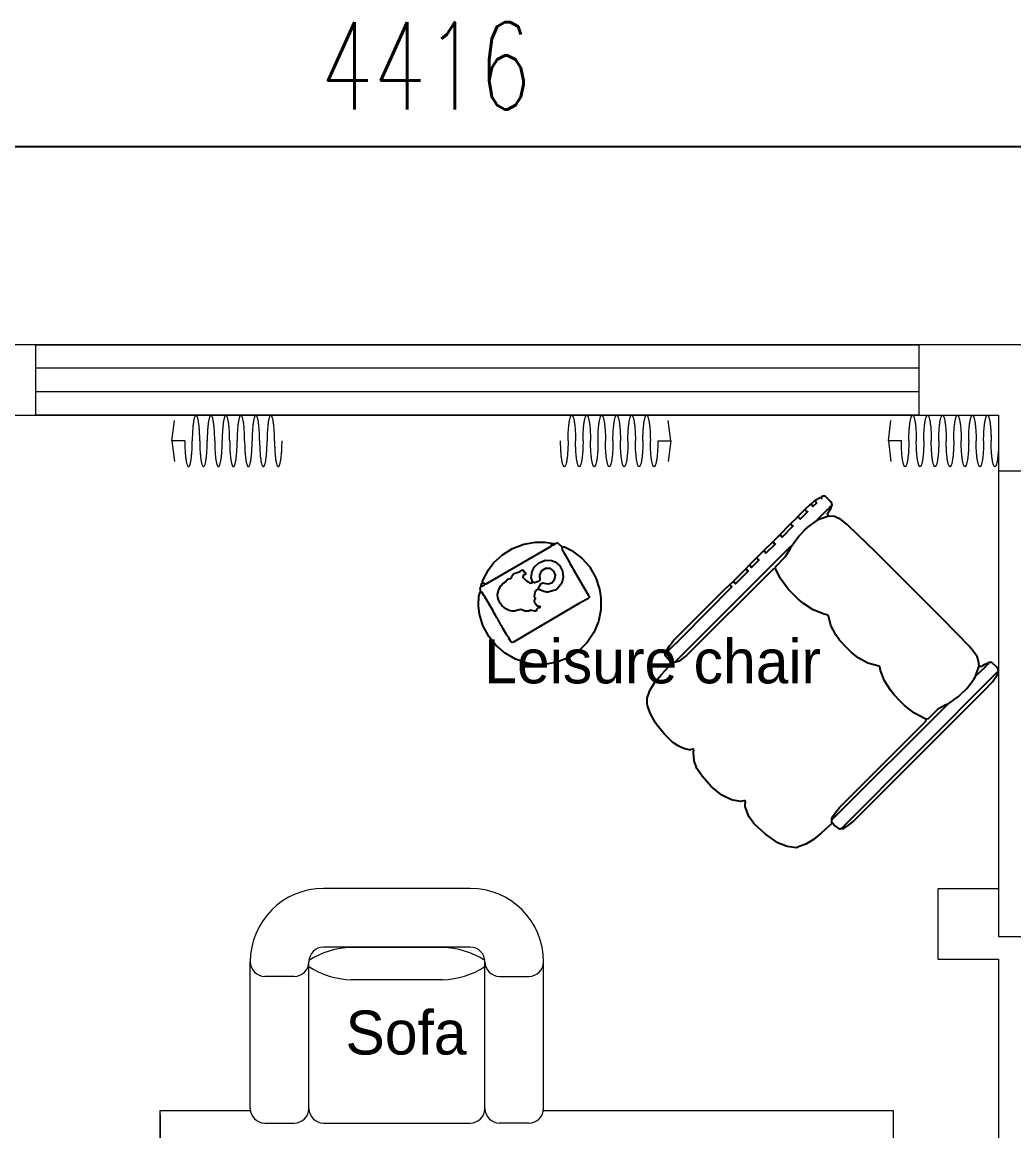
# Model space of a CAD drawing. Header units: millimetres. Extents: x 7725 to 15924, y -1264 to 13015.
# Drawn here: x 10505 to 13886, y 9235 to 13015 of the extents above; entities that cross this region are included whole.
import ezdxf

# ---------------------------------------------------------------- set-up
doc = ezdxf.new("R2010")
doc.units = ezdxf.units.MM
doc.set_wipeout_variables(frame=1)
doc.linetypes.add('ACAD_ISO07W100', pattern=[3, 0, -3])
for name, color, linetype, lineweight in [('BS-非承重墙', 255, 'Continuous', 13), ('DS-活动家具', 4, 'Continuous', 13), ('DS-绿化陈设', 4, 'Continuous', 13), ('DS-门窗', 255, 'Continuous', 13)]:
    doc.layers.add(name, color=color, linetype=linetype, lineweight=lineweight)
doc.layers.add('PUB_DIM', color=3, linetype='Continuous')
doc.styles.add('_TCH_DIM_T3', font='SIMPLEX', dxfattribs={"width": 0.705882, "bigfont": 'GBCBIG'})

# ---------------------------------------------------------------- blocks, each defined once
blk = doc.blocks.new('Symbol(window)bfbd4e38-6ab0-4bed-b86a-4bbffb43784f_cf64e1e735494fd9bf83f54ec2c0c496')
at = {"color": 7, "linetype": 'ACAD_ISO07W100', "ltscale": 10}
blk.add_wipeout([(313.5, 4926.6), (-2696.8, 4926.6), (-2696.8, 5166.6), (313.5, 5166.6), (313.5, 5166.6)], dxfattribs=at).dxf.layer = 'DS-门窗'
at = {"layer": 'DS-门窗', "color": 60, "linetype": 'Continuous'}
for p, q in [((-2696.8, 4926.6), (-2696.8, 5166.6)), ((-2696.8, 5166.6), (313.5, 5166.6)), ((313.5, 5166.6), (313.5, 4926.6)), ((313.5, 5086.6), (-2696.8, 5086.6)), ((313.5, 5006.6), (-2696.8, 5006.6)), ((313.5, 4926.6), (-2696.8, 4926.6))]:
    blk.add_line(p, q, dxfattribs=at)
blk = doc.blocks.new('Symbol(window)9964_3e3d9b71f20b44dfa75c3bf9b7596f7f')
at = {"color": 7, "linetype": 'ACAD_ISO07W100', "ltscale": 10}
blk.add_wipeout([(585.4, 4735.7), (585.4, 3150), (825.3, 3150), (825.3, 4735.7), (825.3, 4735.7)], dxfattribs=at).dxf.layer = 'DS-门窗'
at = {"layer": 'DS-门窗', "color": 60, "linetype": 'Continuous'}
for p, q in [((585.3, 4735.7), (585.3, 3150)), ((825.3, 4735.7), (585.3, 4735.7)), ((665.3, 4735.7), (665.3, 3150)), ((745.3, 4735.7), (745.3, 3150)), ((825.3, 3150), (825.3, 4735.7)), ((585.3, 3150), (825.3, 3150))]:
    blk.add_line(p, q, dxfattribs=at)
blk = doc.blocks.new('Symbol(furniture)972680_f_116_undefined__0_2_3529155b5ca4420893392873dd5757be')
at = {"color": 7, "linetype": 'ACAD_ISO07W100', "ltscale": 10}
blk.add_wipeout([(277.3, 2166.8), (296.5, 2176.4), (2667.7, 2176.4), (2677.3, 2157.2), (2677.3, 189.2), (2660.5, 177.2), (289.3, 177.2), (277.3, 194), (277.3, 194)], dxfattribs=at).dxf.layer = 'DS-绿化陈设'
at = {"layer": 'DS-绿化陈设', "color": 4, "linetype": 'Continuous', "flags": 128}
blk.add_lwpolyline([(277.3, 176.8), (2677.3, 176.8), (2677.3, 2176.8), (277.3, 2176.8), (277.3, 176.8)], dxfattribs=at)
blk = doc.blocks.new('Symbol(furniture)972678_f_203_undefined__0_1_e8132a4da91845aeae039988819f9c00')
at = {"color": 7, "linetype": 'ACAD_ISO07W100', "ltscale": 10}
blk.add_wipeout([(214.3, 584.9), (215.3, 592.9), (215.3, 600.9), (217.3, 608.9), (218.3, 616.9), (219.3, 624.9), (222.3, 632.8), (224.3, 640.9), (226.3, 648.8), (232.3, 662.8), (236.3, 672.8), (248.3, 698.8), (252.3, 704.8), (257.3, 710.8), (262.3, 718.8), (267.3, 724.8), (272.3, 730.8), (276.3, 736.8), (298.3, 758.8), (304.3, 763.8), (310.3, 767.8), (316.3, 772.8), (322.3, 776.8), (328.3, 780.8), (334.3, 785.8), (366.3, 801.8), (374.3, 804.8), (382.3, 807.8), (390.3, 810.8), (398.3, 812.8), (406.3, 814.8), (414.3, 816.8), (422.3, 818.8), (434.3, 819.8), (450.3, 820.8), (976.3, 821.8), (984.3, 820.8), (992.3, 820.8), (1000.3, 818.8), (1008.3, 817.8), (1016.3, 816.8), (1024.3, 814.8), (1032.3, 812.8), (1040.3, 809.8), (1050.3, 805.8), (1060.3, 801.8), (1094.3, 785.8), (1100.3, 781.8), (1106.3, 776.8), (1114.3, 771.8), (1122.3, 764.8), (1128.3, 759.8), (1152.3, 736.8), (1156.3, 730.8), (1161.3, 724.8), (1166.3, 718.8), (1171.3, 710.8), (1176.3, 704.8), (1192.3, 674.8), (1195.3, 666.8), (1198.3, 658.8), (1201.3, 650.8), (1204.3, 642.8), (1206.3, 634.9), (1208.3, 626.9), (1210.3, 618.9), (1211.3, 608.9), (1213.3, 600.9), (1213.3, 584.9), (1214.3, 64.9), (1212.3, 56.9), (1206.3, 44.9), (1197.3, 34.9), (1191.3, 30.9), (1179.3, 23.9), (1171.3, 21.9), (1057.3, 21.9), (1049.3, 23.9), (1037.3, 29.9), (1027.3, 38.9), (1023.3, 44.9), (1019.3, 50.9), (1013.3, 54.9), (1008.3, 48.9), (1003.3, 40.9), (997.3, 34.9), (991.3, 30.9), (979.3, 23.9), (971.3, 21.9), (457.3, 21.9), (449.3, 23.9), (437.3, 29.9), (427.3, 38.9), (423.3, 44.9), (419.3, 50.9), (413.3, 54.9), (408.3, 48.9), (403.3, 40.9), (397.3, 34.9), (391.3, 30.9), (379.3, 23.9), (371.3, 21.9), (257.3, 21.9), (249.3, 23.9), (237.3, 29.9), (227.3, 38.9), (223.3, 44.9), (216.3, 56.9), (214.3, 64.9), (214.3, 64.9)], dxfattribs=at).dxf.layer = 'DS-活动家具'
at = {"layer": 'DS-活动家具', "color": 4, "linetype": 'Continuous'}
for p, q in [((964.3, 821.9), (464.3, 821.9)), ((964.3, 621.9), (464.3, 621.9)), ((869.7, 620.7), (558.6, 620.7)), ((214.3, 71.9), (214.3, 571.9)), ((414.3, 71.9), (414.3, 571.9)), ((1014.3, 71.9), (1014.3, 571.9)), ((1214.3, 71.9), (1214.3, 571.9)), ((364.3, 521.9), (264.3, 521.9)), ((869.7, 510.9), (558.6, 510.9)), ((1064.3, 521.9), (1164.3, 521.9)), ((264.3, 21.9), (364.3, 21.9)), ((464.3, 21.9), (964.3, 21.9)), ((1164.3, 21.9), (1064.3, 21.9))]:
    blk.add_line(p, q, dxfattribs=at)
for centre, radius, start, end in [((464.3, 571.9), 250, 90, 180), ((964.3, 571.9), 250, 360, 90), ((564.8, 344.6), 276.2, 91.2834, 123.0535), ((464.3, 571.9), 50, 90, 180), ((863.5, 344.6), 276.2, 56.9465, 88.7166), ((964.3, 571.9), 50, 360, 90), ((264.3, 571.9), 50, 180, 270), ((364.3, 571.9), 50, 270, 360), ((1064.3, 571.9), 50, 180, 270), ((1164.3, 571.9), 50, 270, 360), ((564.8, 787), 276.2, 236.9465, 268.7166), ((863.5, 787), 276.2, 271.2834, 303.0535), ((264.3, 71.9), 50, 180, 270), ((364.3, 71.9), 50, 270, 360), ((464.3, 71.9), 50, 180, 270), ((964.3, 71.9), 50, 270, 360), ((1064.3, 71.9), 50, 180, 270), ((1164.3, 71.9), 50, 270, 360)]:
    blk.add_arc(centre, radius, start, end, dxfattribs=at)
blk = doc.blocks.new('Symbol(furniture)973227_f_3812_undefined__0_SmartLegend_471f173605e7450b9a710e1473698837')
at = {"color": 7, "linetype": 'ACAD_ISO07W100', "ltscale": 10}
for points in [[(21.2, 626.8), (46.1, 651.6), (60.2, 648.1), (74.4, 641), (88.6, 646.3), (90.4, 660.5), (95.7, 674.7), (102.8, 685.3), (164.8, 749.1), (485.7, 1071.8), (496.3, 1080.6), (546, 1130.3), (556.6, 1139.1), (570.8, 1144.4), (585, 1148), (599.2, 1155.1), (595.6, 1169.3), (590.3, 1183.5), (592.1, 1197.6), (613.3, 1218.9), (627.5, 1213.6), (641.7, 1208.3), (663, 1188.8), (691.3, 1162.2), (700.2, 1151.5), (717.9, 1135.6), (726.8, 1124.9), (765.8, 1087.7), (774.7, 1077.1), (788.8, 1064.7), (797.7, 1054), (822.5, 1031), (831.4, 1020.4), (845.6, 1007.9), (854.4, 997.3), (868.6, 983.1), (904.1, 949.4), (912.9, 938.8), (923.6, 928.2), (1129.2, 724.3), (1138.1, 713.7), (1146.9, 703), (1154, 688.9), (1157.6, 674.7), (1138.1, 653.4), (1143.4, 639.2), (1154, 628.6), (1162.9, 617.9), (1173.5, 607.3), (1180.6, 596.7), (1189.5, 586), (1198.3, 575.4), (1216.1, 539.9), (1219.6, 525.8), (1219.6, 511.6), (1216.1, 497.4), (1205.4, 472.6), (1200.1, 458.4), (1193, 447.8), (1184.2, 437.1), (1175.3, 426.5), (1168.2, 415.9), (1141.6, 387.5), (1131, 378.6), (1120.3, 371.5), (1092, 355.6), (1070.7, 353.8), (1061.8, 339.6), (1061.8, 325.4), (1058.3, 311.3), (1042.3, 275.8), (1029.9, 261.6), (1022.8, 251), (1012.2, 240.4), (1003.3, 229.7), (992.7, 220.9), (982.1, 210.2), (967.9, 201.4), (957.3, 192.5), (943.1, 187.2), (928.9, 180.1), (914.7, 178.3), (897, 176.5), (884.6, 167.7), (882.8, 153.5), (879.2, 139.3), (866.8, 114.5), (833.2, 79), (822.5, 70.2), (811.9, 61.3), (801.2, 52.4), (787.1, 45.3), (772.9, 36.5), (751.6, 25.9), (737.4, 22.3), (723.2, 20.5), (709.1, 18.8), (687.8, 27.6), (663, 40), (652.3, 47.1), (641.7, 56), (631.1, 64.8), (616.9, 77.3), (599.2, 93.2), (588.5, 102.1), (577.9, 93.2), (567.2, 84.4), (553.1, 82.6), (538.9, 91.4), (524.7, 100.3), (56.7, 568.3), (47.8, 578.9), (37.2, 589.6), (21.2, 617.9), (21.2, 617.9)], [(1375.6, 860.8), (1377.4, 875), (1377.4, 889.2), (1381, 903.4), (1384.5, 917.5), (1407.5, 967.2), (1416.4, 977.8), (1423.5, 988.4), (1451.9, 1016.8), (1469.6, 1027.4), (1501.5, 1045.2), (1515.7, 1050.5), (1526.3, 1059.4), (1540.5, 1055.8), (1554.7, 1059.4), (1604.3, 1061.1), (1618.5, 1057.6), (1632.7, 1055.8), (1646.9, 1052.3), (1700, 1027.4), (1710.7, 1018.6), (1721.3, 1009.7), (1747.9, 983.1), (1755, 972.5), (1765.6, 954.8), (1776.3, 937), (1779.8, 922.9), (1788.7, 905.1), (1786.9, 890.9), (1792.2, 876.8), (1792.2, 862.6), (1794, 841.3), (1792.2, 827.1), (1790.4, 812.9), (1786.9, 798.8), (1783.4, 784.6), (1762.1, 742), (1755, 731.4), (1735.5, 710.1), (1719.5, 694.2), (1708.9, 685.3), (1680.5, 669.4), (1666.4, 660.5), (1652.2, 657), (1638, 651.6), (1623.8, 646.3), (1591.9, 644.5), (1577.7, 642.8), (1563.5, 644.5), (1549.4, 646.3), (1535.2, 649.9), (1521, 653.4), (1471.4, 676.5), (1460.7, 683.5), (1439.5, 703), (1428.8, 711.9), (1421.7, 722.5), (1412.9, 733.2), (1402.2, 750.9), (1393.4, 765.1), (1388, 779.3), (1382.7, 793.4), (1381, 807.6), (1377.4, 821.8), (1377.4, 821.8)]]:
    blk.add_wipeout(points, dxfattribs=at)
at = {"color": 4, "linetype": 'Continuous', "flags": 128}
for points in [[(600, 1149), (601, 1151), (604.1, 1157.4), (604, 1158), (593.2, 1175.7), (591, 1183), (588, 1186), (591, 1197), (595, 1201), (611.9, 1217.2), (613, 1218), (621.4, 1217.3), (625, 1213), (625, 1210), (624, 1209)], [(641, 1195), (654, 1182), (658, 1186.6), (658, 1187), (662, 1189), (648.8, 1202.3), (646, 1204), (629.8, 1213.1), (629.1, 1213.4), (625, 1213)], [(1124, 650), (1124, 652), (730, 1046), (728, 1046), (727.2, 1047.1), (701.8, 1080.8), (695.2, 1088.2), (680, 1104), (670.8, 1111.8), (638.8, 1135.8), (638, 1136), (638, 1138), (604, 1172), (603, 1172), (596, 1179), (596, 1180), (592, 1184), (591, 1183)], [(680, 1172), (680, 1173), (665, 1188), (662.9, 1188.8), (662, 1189)], [(729, 1123), (729, 1124), (707, 1146), (706, 1146), (706, 1147), (681, 1172), (680, 1172), (675.9, 1166.4), (674, 1166)], [(22, 617), (27.1, 616.2), (556.8, 84.8), (557, 84), (562, 82), (581.1, 95.5), (586, 101), (589, 102), (589.1, 114.8), (589, 115), (588, 115), (197, 506), (197, 507), (194.8, 508.8), (158.2, 534.2), (151.8, 539.8), (129, 562), (117.2, 577.2), (106.2, 594.1), (100.2, 603.2), (99, 606), (88, 639), (89.5, 656), (93.3, 667.9), (94.3, 670.9), (111, 694), (117, 701), (118.2, 702.9), (214, 801), (215.8, 803.1), (436, 1023), (439, 1026), (533.9, 1118.2), (537, 1121), (558.4, 1138.6), (581, 1148.5), (599.1, 1149.2), (600, 1149), (610.1, 1146.4), (622.9, 1141.8), (629.9, 1138.8), (638, 1136)], [(674, 1166), (673, 1165), (673, 1164), (698, 1139), (700, 1141), (701, 1144), (706, 1146)], [(723, 1117), (722, 1116), (722, 1115), (759, 1078), (760.7, 1080.1), (762, 1083), (767, 1085)], [(790, 1062), (790, 1063), (768, 1085), (767, 1085), (767, 1086), (730, 1123), (729, 1123), (724.9, 1117.4), (723, 1117)], [(845, 1007), (845, 1008), (823, 1030), (822, 1030), (822, 1031), (791, 1062), (790, 1062), (785.9, 1056.4), (784, 1056)], [(1780, 923), (1779.6, 926.9), (1773.7, 940.9), (1759.8, 965.9), (1742, 990), (1712.1, 1017.9), (1677.3, 1039.4), (1639, 1053.8), (1599, 1060.5), (1568, 1061), (1537.1, 1056.6), (1536, 1056), (1531, 1056), (1526, 1059), (1524, 1059), (1518.2, 1052.9), (1511, 1046), (1510, 1045), (1509, 1034.8), (1506, 1031)], [(1545, 1048), (1545, 1058)], [(197, 507), (197.9, 507.2), (203.1, 505.2), (224.2, 493.2), (227.8, 490.8), (261.5, 458.5), (268, 457), (271.1, 458.7), (307.5, 477.4), (332.1, 495.8), (337, 500), (342, 504), (356, 518), (377.8, 541.1), (390, 556), (410.2, 588), (423.3, 623.5), (426, 636), (427, 637), (429.9, 637.4), (466.3, 648.2), (499.6, 666.4), (523.1, 685.8), (540, 702), (563, 727), (576, 745), (592.6, 777), (601.4, 809.9), (603, 812), (610.9, 814.4), (615.9, 815.4), (653, 829.8), (686.5, 851.3), (705, 868), (738.1, 900.2), (765.1, 937.7), (782, 971), (782, 977), (747.2, 1012.2), (731.2, 1038.2), (730.8, 1038.9), (728, 1046)], [(784, 1056), (783, 1055), (783, 1054), (814, 1023), (815.7, 1025.1), (817, 1028), (822, 1030)], [(1494.1, 1041.8), (1491.1, 1040.7), (1479, 1034), (1477.9, 1033.2), (1473, 1030), (1441.8, 1006.8), (1415.9, 977.7), (1414, 975), (1393.9, 939.3), (1381, 900.4), (1376.5, 871), (1376.7, 830.3), (1384.7, 790.5), (1400.4, 752.9), (1423.2, 719.2), (1452, 690.5), (1486, 668), (1523.6, 652.6), (1528.1, 651.3), (1567.5, 644.1), (1607.5, 644.9), (1627.9, 648.4), (1667.2, 661.6), (1703.3, 682.1), (1734.7, 709.1), (1758.8, 739.1), (1760, 741), (1778.7, 776.4), (1790.1, 814.9), (1793.5, 844), (1794, 845), (1792.4, 876.1), (1787.9, 890.3), (1786, 893)], [(1506, 1031), (1485, 994), (1482, 988), (1474, 975), (1471, 969), (1419.8, 881.1), (1417, 877), (1417, 872), (1421, 868), (1447.1, 854.2), (1449.1, 853.2), (1638.2, 741.2), (1674.2, 719.4), (1680.5, 718.8), (1683, 722), (1690.2, 732.9), (1690.8, 734.1), (1694, 739), (1696.8, 744.1), (1709, 765), (1711.8, 770.1), (1712.8, 772.1), (1716, 777), (1723, 790), (1724, 791), (1726.8, 796.1), (1730.8, 803.1), (1735, 810), (1737.8, 815.1), (1741, 821), (1744, 827), (1768.8, 869.1), (1772, 874), (1773.8, 878.1), (1782.1, 890.8), (1786, 893), (1786.4, 895.9), (1788.4, 905.6), (1785, 910), (1773.6, 915.1), (1771, 918)], [(1545, 1048), (1547.2, 1046.2), (1769, 918), (1778.1, 920.8), (1780, 923)], [(839, 1001), (838, 1000), (838, 999), (863, 974), (864.7, 976.1), (866, 979), (871, 981)], [(882, 970), (882, 971), (872, 981), (871, 981), (871, 982), (846, 1007), (845, 1007), (840.9, 1001.4), (839, 1001)], [(1729, 882), (1724.7, 898.9), (1718.8, 909.8), (1717.2, 912.2), (1709, 921), (1704.8, 923.8), (1701, 927), (1695.3, 934.9), (1686, 936.4), (1684.9, 936.7), (1683, 937), (1681, 939), (1679.9, 944.5), (1673.8, 952.8), (1668.9, 954.7), (1651.3, 960.5), (1646, 965), (1641, 965), (1639, 960), (1635.9, 957.3), (1634, 957), (1633, 956), (1633, 951), (1640.2, 949.4), (1642.4, 942.3), (1640.8, 939.1), (1630.6, 928.7), (1624, 926), (1619, 921), (1612.3, 921.8), (1610, 926), (1614, 940), (1611.3, 960.7), (1603.2, 976.2), (1588.3, 990.6), (1569, 998.5), (1566, 999), (1544.9, 998.3), (1532.9, 994.2), (1516.8, 980.6), (1506.9, 962), (1504.6, 941.1), (1510.2, 920.8), (1522.9, 904), (1532.9, 896.8), (1557.3, 890.3), (1562, 890), (1570.9, 892.3), (1584.9, 898.2), (1588, 900), (1590.1, 899.4), (1595, 898), (1602, 890), (1604, 875), (1600, 871), (1600, 867), (1604, 863), (1604, 859), (1602.7, 856.1), (1594.7, 845.3), (1584, 841), (1585.3, 836.9), (1590.9, 835.6), (1596.1, 831.1), (1596, 827), (1600, 825.1), (1601.1, 825.8), (1612, 827.4), (1613, 828), (1619, 828), (1620.8, 826.8), (1623, 825), (1636, 826), (1637, 827), (1650.3, 831), (1651, 831), (1670.5, 825.1), (1679, 825)], [(782, 971), (783.1, 970.4), (789.8, 968.8), (1085.2, 674.2), (1103.2, 660.2), (1110.2, 655.2), (1124, 650), (1136, 650), (1136.2, 650.9), (1140, 655), (1154.2, 669.9), (1155, 671), (1157, 674), (1157, 680), (1153, 690), (1143.2, 707.2), (1141.8, 708.8), (1135.2, 717.2), (1129, 725), (956, 898), (937.8, 914.8), (937, 915), (937, 916), (927, 926), (926, 926), (926, 927), (883, 970), (882, 970), (877.9, 964.4), (876, 964)], [(876, 964), (875, 963), (875, 962), (918, 919), (919.7, 921.1), (921, 924), (926, 926)], [(1588, 900), (1589, 906), (1582.8, 916.9), (1582, 919), (1574.3, 922.5), (1569.9, 921.2), (1555.7, 918.3), (1544, 922), (1534.3, 933.3), (1531.7, 948), (1537, 961.9), (1548, 971), (1567, 971), (1568.1, 970.3), (1580.1, 961.5), (1585.8, 947.8), (1586, 942), (1585, 941), (1585, 930), (1587, 928), (1590.1, 927.2), (1603, 922), (1610, 926)], [(1153, 690), (1149.9, 690.8), (1145, 692), (1100, 737), (930, 908), (932.9, 909.3), (937, 915)], [(557, 84), (555, 83), (549.9, 84.8), (547.9, 85.8), (532.2, 96.2), (523.8, 102.8), (517, 108), (70, 555), (42.2, 584.2), (25.2, 610), (22, 617), (22.5, 628), (26, 633), (44, 650), (55, 650.1), (57.9, 648.6), (75.5, 640), (79, 637), (85, 637), (88, 639)], [(99, 606), (97.4, 606.5), (80.8, 621.8), (67, 635), (67, 636), (60, 643), (55.7, 646.3), (56, 649)], [(1060, 354), (1063, 355), (1071, 353), (1076, 353), (1090.9, 356.4), (1099.9, 359.3), (1111.1, 364.8), (1113.1, 365.8), (1128.9, 376.2), (1130, 377), (1152, 398), (1160, 406), (1185.8, 438.1), (1190.8, 445.1), (1208.8, 477.5), (1217.6, 504.1), (1218.4, 510.9), (1219, 512), (1219, 529), (1210.8, 551.9), (1209.2, 555.1), (1199.8, 571.8), (1192.2, 583.2), (1169.2, 611.2), (1138.2, 645.2), (1136, 650)], [(589, 115), (590, 117), (588.3, 121.1), (587.2, 124.1), (572.8, 144.8), (563.2, 156.2), (269, 450), (268, 457)], [(589, 102), (625.2, 69.2), (652.2, 47.2), (661.2, 41.2), (678.1, 31.2), (681.2, 29.4), (706.1, 20.4), (710, 19), (741.7, 23.1), (771.4, 34.8), (773.1, 35.8), (816.1, 64.9), (854.2, 100.2), (855, 101), (872.5, 124.8), (883, 152.4), (884.4, 159.9), (885, 161), (884.4, 167.1), (883.6, 173.9), (884.4, 178.8), (889.1, 178.4), (900.9, 176.6), (931.9, 182.2), (960.4, 195.4), (964.1, 197.8), (1000.8, 227.3), (1031.9, 262.6), (1049.2, 288.9), (1059.1, 315.2), (1061.3, 343.2), (1060, 354), (1059, 355)]]:
    blk.add_lwpolyline(points, dxfattribs=at)
at = {"color": 4, "linetype": 'Continuous'}
for centre, radius, start, end in [((634.7, 1204.4), 11.3, 303.7673, 358.1235), ((1505.8, 1024.7), 20.7, 78.3659, 124.3925), ((1548.9, 1069), 21.3, 217.4134, 259.3716), ((1754.2, 905.6), 31.1, 8.0927, 33.9823), ((1668, 885.1), 61.1, 280.3839, 357.1021)]:
    blk.add_arc(centre, radius, start, end, dxfattribs=at)
blk = doc.blocks.new('Symbol(furniture)982229_f_115_undefined__0_2_90081937cdbc4f45824be4480fe17fab')
at = {"layer": 'DS-绿化陈设', "color": 4, "linetype": 'Continuous'}
for p, q in [((897.6, 201.3), (878.6, 224.8)), ((2620.3, 201.3), (2639.3, 224.8)), ((796, 201.3), (897.6, 201.3)), ((897.6, 201.3), (878.6, 177.8)), ((2721.8, 201.3), (2620.3, 201.3)), ((2620.3, 201.3), (2639.3, 177.8))]:
    blk.add_line(p, q, dxfattribs=at)
at = {"layer": 'DS-绿化陈设', "color": 4, "linetype": 'Continuous', "flags": 128}
for points in [[(145.4, 201.3), (145.3, 202.8), (145.2, 204.4), (145, 205.9), (144.7, 207.4), (144.4, 208.9), (143.9, 210.4), (143.4, 211.9), (142.8, 213.3), (142.1, 214.7), (141.4, 216.1), (140.6, 217.4), (139.7, 218.7), (138.8, 219.9), (137.8, 221.1), (136.7, 222.2), (135.6, 223.3), (134.4, 224.3), (133.2, 225.2), (131.9, 226.1), (130.6, 226.9), (129.2, 227.6), (127.8, 228.3), (126.4, 228.9), (124.9, 229.4), (123.4, 229.9), (121.9, 230.2), (120.4, 230.5), (118.9, 230.7), (117.3, 230.8), (115.8, 230.9), (114.2, 230.8), (112.7, 230.7), (111.2, 230.5), (109.6, 230.2), (108.1, 229.9), (106.7, 229.4), (105.2, 228.9), (103.8, 228.3), (102.4, 227.6), (101, 226.9), (99.7, 226.1), (98.4, 225.2), (97.2, 224.3), (96, 223.3), (94.9, 222.2), (93.8, 221.1), (92.8, 219.9), (91.9, 218.7), (91, 217.4), (90.2, 216.1), (89.4, 214.7), (88.8, 213.3), (88.2, 211.9), (87.7, 210.4), (87.2, 208.9), (86.9, 207.4), (86.6, 205.9), (86.4, 204.4), (86.3, 202.8), (86.2, 201.3), (86.2, 201.3)], [(263.7, 201.3), (263.6, 202.8), (263.5, 204.4), (263.3, 205.9), (263, 207.4), (262.7, 208.9), (262.2, 210.4), (261.7, 211.9), (261.1, 213.3), (260.4, 214.7), (259.7, 216.1), (258.9, 217.4), (258, 218.7), (257.1, 219.9), (256.1, 221.1), (255, 222.2), (253.9, 223.3), (252.7, 224.3), (251.5, 225.2), (250.2, 226.1), (248.9, 226.9), (247.5, 227.6), (246.1, 228.3), (244.7, 228.9), (243.2, 229.4), (241.8, 229.9), (240.2, 230.2), (238.7, 230.5), (237.2, 230.7), (235.6, 230.8), (234.1, 230.9), (232.5, 230.8), (231, 230.7), (229.5, 230.5), (227.9, 230.2), (226.4, 229.9), (225, 229.4), (223.5, 228.9), (222.1, 228.3), (220.7, 227.6), (219.3, 226.9), (218, 226.1), (216.7, 225.2), (215.5, 224.3), (214.3, 223.3), (213.2, 222.2), (212.1, 221.1), (211.1, 219.9), (210.2, 218.7), (209.3, 217.4), (208.5, 216.1), (207.7, 214.7), (207.1, 213.3), (206.5, 211.9), (206, 210.4), (205.5, 208.9), (205.2, 207.4), (204.9, 205.9), (204.7, 204.4), (204.6, 202.8), (204.5, 201.3), (204.5, 201.3)], [(382, 201.3), (381.9, 202.8), (381.8, 204.4), (381.6, 205.9), (381.3, 207.4), (381, 208.9), (380.5, 210.4), (380, 211.9), (379.4, 213.3), (378.8, 214.7), (378, 216.1), (377.2, 217.4), (376.3, 218.7), (375.4, 219.9), (374.4, 221.1), (373.3, 222.2), (372.2, 223.3), (371, 224.3), (369.8, 225.2), (368.5, 226.1), (367.2, 226.9), (365.8, 227.6), (364.4, 228.3), (363, 228.9), (361.5, 229.4), (360.1, 229.9), (358.5, 230.2), (357, 230.5), (355.5, 230.7), (353.9, 230.8), (352.4, 230.9), (350.9, 230.8), (349.3, 230.7), (347.8, 230.5), (346.3, 230.2), (344.7, 229.9), (343.3, 229.4), (341.8, 228.9), (340.4, 228.3), (339, 227.6), (337.6, 226.9), (336.3, 226.1), (335, 225.2), (333.8, 224.3), (332.6, 223.3), (331.5, 222.2), (330.4, 221.1), (329.4, 219.9), (328.5, 218.7), (327.6, 217.4), (326.8, 216.1), (326, 214.7), (325.4, 213.3), (324.8, 211.9), (324.3, 210.4), (323.8, 208.9), (323.5, 207.4), (323.2, 205.9), (323, 204.4), (322.9, 202.8), (322.8, 201.3), (322.8, 201.3)], [(500.3, 201.3), (500.2, 202.8), (500.1, 204.4), (499.9, 205.9), (499.6, 207.4), (499.3, 208.9), (498.8, 210.4), (498.3, 211.9), (497.7, 213.3), (497.1, 214.7), (496.3, 216.1), (495.5, 217.4), (494.6, 218.7), (493.7, 219.9), (492.7, 221.1), (491.6, 222.2), (490.5, 223.3), (489.3, 224.3), (488.1, 225.2), (486.8, 226.1), (485.5, 226.9), (484.1, 227.6), (482.7, 228.3), (481.3, 228.9), (479.8, 229.4), (478.4, 229.9), (476.9, 230.2), (475.3, 230.5), (473.8, 230.7), (472.2, 230.8), (470.7, 230.9), (469.2, 230.8), (467.6, 230.7), (466.1, 230.5), (464.6, 230.2), (463, 229.9), (461.6, 229.4), (460.1, 228.9), (458.7, 228.3), (457.3, 227.6), (455.9, 226.9), (454.6, 226.1), (453.3, 225.2), (452.1, 224.3), (450.9, 223.3), (449.8, 222.2), (448.7, 221.1), (447.7, 219.9), (446.8, 218.7), (445.9, 217.4), (445.1, 216.1), (444.3, 214.7), (443.7, 213.3), (443.1, 211.9), (442.6, 210.4), (442.1, 208.9), (441.8, 207.4), (441.5, 205.9), (441.3, 204.4), (441.2, 202.8), (441.1, 201.3), (441.1, 201.3)], [(618.6, 201.3), (618.5, 202.8), (618.4, 204.4), (618.2, 205.9), (617.9, 207.4), (617.6, 208.9), (617.1, 210.4), (616.6, 211.9), (616, 213.3), (615.4, 214.7), (614.6, 216.1), (613.8, 217.4), (612.9, 218.7), (612, 219.9), (611, 221.1), (609.9, 222.2), (608.8, 223.3), (607.6, 224.3), (606.4, 225.2), (605.1, 226.1), (603.8, 226.9), (602.4, 227.6), (601, 228.3), (599.6, 228.9), (598.1, 229.4), (596.7, 229.9), (595.2, 230.2), (593.6, 230.5), (592.1, 230.7), (590.6, 230.8), (589, 230.9), (587.5, 230.8), (585.9, 230.7), (584.4, 230.5), (582.9, 230.2), (581.3, 229.9), (579.9, 229.4), (578.4, 228.9), (577, 228.3), (575.6, 227.6), (574.2, 226.9), (572.9, 226.1), (571.6, 225.2), (570.4, 224.3), (569.2, 223.3), (568.1, 222.2), (567, 221.1), (566, 219.9), (565.1, 218.7), (564.2, 217.4), (563.4, 216.1), (562.7, 214.7), (562, 213.3), (561.4, 211.9), (560.9, 210.4), (560.4, 208.9), (560.1, 207.4), (559.8, 205.9), (559.6, 204.4), (559.5, 202.8), (559.4, 201.3), (559.4, 201.3)], [(736.9, 201.3), (736.8, 202.8), (736.7, 204.4), (736.5, 205.9), (736.2, 207.4), (735.9, 208.9), (735.4, 210.4), (734.9, 211.9), (734.3, 213.3), (733.7, 214.7), (732.9, 216.1), (732.1, 217.4), (731.2, 218.7), (730.3, 219.9), (729.3, 221.1), (728.2, 222.2), (727.1, 223.3), (725.9, 224.3), (724.7, 225.2), (723.4, 226.1), (722.1, 226.9), (720.7, 227.6), (719.3, 228.3), (717.9, 228.9), (716.4, 229.4), (715, 229.9), (713.5, 230.2), (711.9, 230.5), (710.4, 230.7), (708.9, 230.8), (707.3, 230.9), (705.8, 230.8), (704.2, 230.7), (702.7, 230.5), (701.2, 230.2), (699.7, 229.9), (698.2, 229.4), (696.7, 228.9), (695.3, 228.3), (693.9, 227.6), (692.5, 226.9), (691.2, 226.1), (689.9, 225.2), (688.7, 224.3), (687.5, 223.3), (686.4, 222.2), (685.3, 221.1), (684.3, 219.9), (683.4, 218.7), (682.5, 217.4), (681.7, 216.1), (681, 214.7), (680.3, 213.3), (679.7, 211.9), (679.2, 210.4), (678.7, 208.9), (678.4, 207.4), (678.1, 205.9), (677.9, 204.4), (677.8, 202.8), (677.7, 201.3), (677.7, 201.3)], [(2840.1, 201.3), (2840.1, 202.8), (2840, 204.4), (2839.8, 205.9), (2839.5, 207.4), (2839.1, 208.9), (2838.7, 210.4), (2838.2, 211.9), (2837.6, 213.3), (2836.9, 214.7), (2836.2, 216.1), (2835.4, 217.4), (2834.5, 218.7), (2833.6, 219.9), (2832.5, 221.1), (2831.5, 222.2), (2830.4, 223.3), (2829.2, 224.3), (2828, 225.2), (2826.7, 226.1), (2825.4, 226.9), (2824, 227.6), (2822.6, 228.3), (2821.2, 228.9), (2819.7, 229.4), (2818.2, 229.9), (2816.7, 230.2), (2815.2, 230.5), (2813.7, 230.7), (2812.1, 230.8), (2810.6, 230.9), (2809, 230.8), (2807.5, 230.7), (2805.9, 230.5), (2804.4, 230.2), (2802.9, 229.9), (2801.4, 229.4), (2800, 228.9), (2798.5, 228.3), (2797.1, 227.6), (2795.8, 226.9), (2794.5, 226.1), (2793.2, 225.2), (2792, 224.3), (2790.8, 223.3), (2789.7, 222.2), (2788.6, 221.1), (2787.6, 219.9), (2786.6, 218.7), (2785.8, 217.4), (2785, 216.1), (2784.2, 214.7), (2783.6, 213.3), (2783, 211.9), (2782.4, 210.4), (2782, 208.9), (2781.6, 207.4), (2781.4, 205.9), (2781.2, 204.4), (2781, 202.8), (2781, 201.3), (2781, 201.3)], [(2958.4, 201.3), (2958.4, 202.8), (2958.3, 204.4), (2958.1, 205.9), (2957.8, 207.4), (2957.4, 208.9), (2957, 210.4), (2956.5, 211.9), (2955.9, 213.3), (2955.2, 214.7), (2954.5, 216.1), (2953.7, 217.4), (2952.8, 218.7), (2951.9, 219.9), (2950.9, 221.1), (2949.8, 222.2), (2948.7, 223.3), (2947.5, 224.3), (2946.3, 225.2), (2945, 226.1), (2943.7, 226.9), (2942.3, 227.6), (2940.9, 228.3), (2939.5, 228.9), (2938, 229.4), (2936.5, 229.9), (2935, 230.2), (2933.5, 230.5), (2932, 230.7), (2930.4, 230.8), (2928.9, 230.9), (2927.3, 230.8), (2925.8, 230.7), (2924.2, 230.5), (2922.7, 230.2), (2921.2, 229.9), (2919.7, 229.4), (2918.3, 228.9), (2916.8, 228.3), (2915.4, 227.6), (2914.1, 226.9), (2912.8, 226.1), (2911.5, 225.2), (2910.3, 224.3), (2909.1, 223.3), (2908, 222.2), (2906.9, 221.1), (2905.9, 219.9), (2904.9, 218.7), (2904.1, 217.4), (2903.3, 216.1), (2902.5, 214.7), (2901.9, 213.3), (2901.3, 211.9), (2900.7, 210.4), (2900.3, 208.9), (2899.9, 207.4), (2899.7, 205.9), (2899.5, 204.4), (2899.3, 202.8), (2899.3, 201.3), (2899.3, 201.3)], [(3076.8, 201.3), (3076.7, 202.8), (3076.6, 204.4), (3076.4, 205.9), (3076.1, 207.4), (3075.7, 208.9), (3075.3, 210.4), (3074.8, 211.9), (3074.2, 213.3), (3073.5, 214.7), (3072.8, 216.1), (3072, 217.4), (3071.1, 218.7), (3070.2, 219.9), (3069.2, 221.1), (3068.1, 222.2), (3067, 223.3), (3065.8, 224.3), (3064.6, 225.2), (3063.3, 226.1), (3062, 226.9), (3060.6, 227.6), (3059.2, 228.3), (3057.8, 228.9), (3056.3, 229.4), (3054.8, 229.9), (3053.3, 230.2), (3051.8, 230.5), (3050.3, 230.7), (3048.7, 230.8), (3047.2, 230.9), (3045.6, 230.8), (3044.1, 230.7), (3042.5, 230.5), (3041, 230.2), (3039.5, 229.9), (3038, 229.4), (3036.6, 228.9), (3035.1, 228.3), (3033.7, 227.6), (3032.4, 226.9), (3031.1, 226.1), (3029.8, 225.2), (3028.6, 224.3), (3027.4, 223.3), (3026.3, 222.2), (3025.2, 221.1), (3024.2, 219.9), (3023.2, 218.7), (3022.4, 217.4), (3021.6, 216.1), (3020.8, 214.7), (3020.2, 213.3), (3019.6, 211.9), (3019, 210.4), (3018.6, 208.9), (3018.2, 207.4), (3018, 205.9), (3017.8, 204.4), (3017.6, 202.8), (3017.6, 201.3), (3017.6, 201.3)], [(3195.1, 201.3), (3195, 202.8), (3194.9, 204.4), (3194.7, 205.9), (3194.4, 207.4), (3194, 208.9), (3193.6, 210.4), (3193.1, 211.9), (3192.5, 213.3), (3191.8, 214.7), (3191.1, 216.1), (3190.3, 217.4), (3189.4, 218.7), (3188.5, 219.9), (3187.5, 221.1), (3186.4, 222.2), (3185.3, 223.3), (3184.1, 224.3), (3182.9, 225.2), (3181.6, 226.1), (3180.3, 226.9), (3178.9, 227.6), (3177.5, 228.3), (3176.1, 228.9), (3174.6, 229.4), (3173.1, 229.9), (3171.6, 230.2), (3170.1, 230.5), (3168.6, 230.7), (3167, 230.8), (3165.5, 230.9), (3163.9, 230.8), (3162.4, 230.7), (3160.9, 230.5), (3159.3, 230.2), (3157.8, 229.9), (3156.3, 229.4), (3154.9, 228.9), (3153.4, 228.3), (3152.1, 227.6), (3150.7, 226.9), (3149.4, 226.1), (3148.1, 225.2), (3146.9, 224.3), (3145.7, 223.3), (3144.6, 222.2), (3143.5, 221.1), (3142.5, 219.9), (3141.6, 218.7), (3140.7, 217.4), (3139.9, 216.1), (3139.1, 214.7), (3138.5, 213.3), (3137.9, 211.9), (3137.3, 210.4), (3136.9, 208.9), (3136.5, 207.4), (3136.3, 205.9), (3136.1, 204.4), (3135.9, 202.8), (3135.9, 201.3), (3135.9, 201.3)], [(3313.4, 201.3), (3313.3, 202.8), (3313.2, 204.4), (3313, 205.9), (3312.7, 207.4), (3312.3, 208.9), (3311.9, 210.4), (3311.4, 211.9), (3310.8, 213.3), (3310.1, 214.7), (3309.4, 216.1), (3308.6, 217.4), (3307.7, 218.7), (3306.8, 219.9), (3305.8, 221.1), (3304.7, 222.2), (3303.6, 223.3), (3302.4, 224.3), (3301.2, 225.2), (3299.9, 226.1), (3298.6, 226.9), (3297.2, 227.6), (3295.8, 228.3), (3294.4, 228.9), (3292.9, 229.4), (3291.4, 229.9), (3289.9, 230.2), (3288.4, 230.5), (3286.9, 230.7), (3285.3, 230.8), (3283.8, 230.9), (3282.2, 230.8), (3280.7, 230.7), (3279.2, 230.5), (3277.6, 230.2), (3276.1, 229.9), (3274.6, 229.4), (3273.2, 228.9), (3271.8, 228.3), (3270.4, 227.6), (3269, 226.9), (3267.7, 226.1), (3266.4, 225.2), (3265.2, 224.3), (3264, 223.3), (3262.9, 222.2), (3261.8, 221.1), (3260.8, 219.9), (3259.9, 218.7), (3259, 217.4), (3258.2, 216.1), (3257.4, 214.7), (3256.8, 213.3), (3256.2, 211.9), (3255.7, 210.4), (3255.2, 208.9), (3254.9, 207.4), (3254.6, 205.9), (3254.4, 204.4), (3254.2, 202.8), (3254.2, 201.3), (3254.2, 201.3)], [(3431.7, 201.3), (3431.6, 202.8), (3431.5, 204.4), (3431.3, 205.9), (3431, 207.4), (3430.7, 208.9), (3430.2, 210.4), (3429.7, 211.9), (3429.1, 213.3), (3428.4, 214.7), (3427.7, 216.1), (3426.9, 217.4), (3426, 218.7), (3425.1, 219.9), (3424.1, 221.1), (3423, 222.2), (3421.9, 223.3), (3420.7, 224.3), (3419.5, 225.2), (3418.2, 226.1), (3416.9, 226.9), (3415.5, 227.6), (3414.1, 228.3), (3412.7, 228.9), (3411.2, 229.4), (3409.7, 229.9), (3408.2, 230.2), (3406.7, 230.5), (3405.2, 230.7), (3403.6, 230.8), (3402.1, 230.9), (3400.5, 230.8), (3399, 230.7), (3397.5, 230.5), (3395.9, 230.2), (3394.4, 229.9), (3392.9, 229.4), (3391.5, 228.9), (3390.1, 228.3), (3388.7, 227.6), (3387.3, 226.9), (3386, 226.1), (3384.7, 225.2), (3383.5, 224.3), (3382.3, 223.3), (3381.2, 222.2), (3380.1, 221.1), (3379.1, 219.9), (3378.2, 218.7), (3377.3, 217.4), (3376.5, 216.1), (3375.7, 214.7), (3375.1, 213.3), (3374.5, 211.9), (3374, 210.4), (3373.5, 208.9), (3373.2, 207.4), (3372.9, 205.9), (3372.7, 204.4), (3372.5, 202.8), (3372.5, 201.3), (3372.5, 201.3)], [(27.1, 201.3), (27.1, 199.7), (27.2, 198.2), (27.4, 196.7), (27.7, 195.1), (28.1, 193.6), (28.5, 192.1), (29, 190.7), (29.6, 189.3), (30.3, 187.9), (31, 186.5), (31.8, 185.2), (32.7, 183.9), (33.7, 182.7), (34.7, 181.5), (35.7, 180.4), (36.9, 179.3), (38, 178.3), (39.3, 177.4), (40.5, 176.5), (41.9, 175.7), (43.2, 174.9), (44.6, 174.3), (46, 173.7), (47.5, 173.2), (49, 172.7), (50.5, 172.4), (52, 172.1), (53.6, 171.9), (55.1, 171.8), (56.6, 171.7), (58.2, 171.8), (59.7, 171.9), (61.3, 172.1), (62.8, 172.4), (64.3, 172.7), (65.8, 173.2), (67.2, 173.7), (68.7, 174.3), (70.1, 174.9), (71.4, 175.7), (72.8, 176.5), (74, 177.4), (75.3, 178.3), (76.4, 179.3), (77.6, 180.4), (78.6, 181.5), (79.6, 182.7), (80.6, 183.9), (81.4, 185.2), (82.3, 186.5), (83, 187.9), (83.7, 189.3), (84.3, 190.7), (84.8, 192.1), (85.2, 193.6), (85.6, 195.1), (85.9, 196.7), (86.1, 198.2), (86.2, 199.7), (86.2, 201.3), (86.2, 201.3)], [(145.4, 201.3), (145.4, 199.7), (145.5, 198.2), (145.7, 196.7), (146, 195.1), (146.4, 193.6), (146.8, 192.1), (147.3, 190.7), (147.9, 189.3), (148.6, 187.9), (149.3, 186.5), (150.1, 185.2), (151, 183.9), (152, 182.7), (153, 181.5), (154, 180.4), (155.2, 179.3), (156.3, 178.3), (157.6, 177.4), (158.8, 176.5), (160.2, 175.7), (161.5, 174.9), (162.9, 174.3), (164.3, 173.7), (165.8, 173.2), (167.3, 172.7), (168.8, 172.4), (170.3, 172.1), (171.9, 171.9), (173.4, 171.8), (174.9, 171.7), (176.5, 171.8), (178, 171.9), (179.6, 172.1), (181.1, 172.4), (182.6, 172.7), (184.1, 173.2), (185.5, 173.7), (187, 174.3), (188.4, 174.9), (189.7, 175.7), (191.1, 176.5), (192.3, 177.4), (193.6, 178.3), (194.7, 179.3), (195.9, 180.4), (196.9, 181.5), (197.9, 182.7), (198.9, 183.9), (199.7, 185.2), (200.6, 186.5), (201.3, 187.9), (202, 189.3), (202.6, 190.7), (203.1, 192.1), (203.5, 193.6), (203.9, 195.1), (204.2, 196.7), (204.4, 198.2), (204.5, 199.7), (204.5, 201.3), (204.5, 201.3)], [(263.7, 201.3), (263.7, 199.7), (263.8, 198.2), (264, 196.7), (264.3, 195.1), (264.7, 193.6), (265.1, 192.1), (265.6, 190.7), (266.2, 189.3), (266.9, 187.9), (267.6, 186.5), (268.4, 185.2), (269.3, 183.9), (270.3, 182.7), (271.3, 181.5), (272.3, 180.4), (273.5, 179.3), (274.6, 178.3), (275.9, 177.4), (277.1, 176.5), (278.5, 175.7), (279.8, 174.9), (281.2, 174.3), (282.6, 173.7), (284.1, 173.2), (285.6, 172.7), (287.1, 172.4), (288.6, 172.1), (290.2, 171.9), (291.7, 171.8), (293.2, 171.7), (294.8, 171.8), (296.3, 171.9), (297.9, 172.1), (299.4, 172.4), (300.9, 172.7), (302.4, 173.2), (303.8, 173.7), (305.3, 174.3), (306.7, 174.9), (308, 175.7), (309.4, 176.5), (310.6, 177.4), (311.9, 178.3), (313, 179.3), (314.2, 180.4), (315.2, 181.5), (316.2, 182.7), (317.2, 183.9), (318.1, 185.2), (318.9, 186.5), (319.6, 187.9), (320.3, 189.3), (320.9, 190.7), (321.4, 192.1), (321.8, 193.6), (322.2, 195.1), (322.5, 196.7), (322.7, 198.2), (322.8, 199.7), (322.8, 201.3), (322.8, 201.3)], [(382, 201.3), (382, 199.7), (382.1, 198.2), (382.3, 196.7), (382.6, 195.1), (383, 193.6), (383.4, 192.1), (383.9, 190.7), (384.5, 189.3), (385.2, 187.9), (385.9, 186.5), (386.7, 185.2), (387.6, 183.9), (388.6, 182.7), (389.6, 181.5), (390.6, 180.4), (391.8, 179.3), (392.9, 178.3), (394.2, 177.4), (395.4, 176.5), (396.8, 175.7), (398.1, 174.9), (399.5, 174.3), (401, 173.7), (402.4, 173.2), (403.9, 172.7), (405.4, 172.4), (406.9, 172.1), (408.5, 171.9), (410, 171.8), (411.6, 171.7), (413.1, 171.8), (414.6, 171.9), (416.2, 172.1), (417.7, 172.4), (419.2, 172.7), (420.7, 173.2), (422.1, 173.7), (423.6, 174.3), (425, 174.9), (426.3, 175.7), (427.7, 176.5), (428.9, 177.4), (430.2, 178.3), (431.3, 179.3), (432.5, 180.4), (433.5, 181.5), (434.5, 182.7), (435.5, 183.9), (436.4, 185.2), (437.2, 186.5), (437.9, 187.9), (438.6, 189.3), (439.2, 190.7), (439.7, 192.1), (440.1, 193.6), (440.5, 195.1), (440.8, 196.7), (441, 198.2), (441.1, 199.7), (441.1, 201.3), (441.1, 201.3)], [(500.3, 201.3), (500.3, 199.7), (500.4, 198.2), (500.6, 196.7), (500.9, 195.1), (501.3, 193.6), (501.7, 192.1), (502.2, 190.7), (502.8, 189.3), (503.5, 187.9), (504.2, 186.5), (505, 185.2), (505.9, 183.9), (506.9, 182.7), (507.9, 181.5), (508.9, 180.4), (510.1, 179.3), (511.2, 178.3), (512.5, 177.4), (513.7, 176.5), (515.1, 175.7), (516.4, 174.9), (517.8, 174.3), (519.3, 173.7), (520.7, 173.2), (522.2, 172.7), (523.7, 172.4), (525.2, 172.1), (526.8, 171.9), (528.3, 171.8), (529.9, 171.7), (531.4, 171.8), (532.9, 171.9), (534.5, 172.1), (536, 172.4), (537.5, 172.7), (539, 173.2), (540.5, 173.7), (541.9, 174.3), (543.3, 174.9), (544.6, 175.7), (546, 176.5), (547.2, 177.4), (548.5, 178.3), (549.6, 179.3), (550.8, 180.4), (551.8, 181.5), (552.8, 182.7), (553.8, 183.9), (554.7, 185.2), (555.5, 186.5), (556.2, 187.9), (556.9, 189.3), (557.5, 190.7), (558, 192.1), (558.4, 193.6), (558.8, 195.1), (559.1, 196.7), (559.3, 198.2), (559.4, 199.7), (559.4, 201.3), (559.4, 201.3)], [(618.6, 201.3), (618.6, 199.7), (618.7, 198.2), (618.9, 196.7), (619.2, 195.1), (619.6, 193.6), (620, 192.1), (620.5, 190.7), (621.1, 189.3), (621.8, 187.9), (622.5, 186.5), (623.4, 185.2), (624.2, 183.9), (625.2, 182.7), (626.2, 181.5), (627.2, 180.4), (628.4, 179.3), (629.5, 178.3), (630.8, 177.4), (632, 176.5), (633.4, 175.7), (634.7, 174.9), (636.1, 174.3), (637.6, 173.7), (639, 173.2), (640.5, 172.7), (642, 172.4), (643.5, 172.1), (645.1, 171.9), (646.6, 171.8), (648.2, 171.7), (649.7, 171.8), (651.2, 171.9), (652.8, 172.1), (654.3, 172.4), (655.8, 172.7), (657.3, 173.2), (658.8, 173.7), (660.2, 174.3), (661.6, 174.9), (662.9, 175.7), (664.3, 176.5), (665.5, 177.4), (666.8, 178.3), (667.9, 179.3), (669.1, 180.4), (670.1, 181.5), (671.1, 182.7), (672.1, 183.9), (673, 185.2), (673.8, 186.5), (674.5, 187.9), (675.2, 189.3), (675.8, 190.7), (676.3, 192.1), (676.7, 193.6), (677.1, 195.1), (677.4, 196.7), (677.6, 198.2), (677.7, 199.7), (677.7, 201.3), (677.7, 201.3)], [(736.9, 201.3), (736.9, 199.7), (737, 198.2), (737.2, 196.7), (737.5, 195.1), (737.9, 193.6), (738.3, 192.1), (738.8, 190.7), (739.4, 189.3), (740.1, 187.9), (740.8, 186.5), (741.7, 185.2), (742.5, 183.9), (743.5, 182.7), (744.5, 181.5), (745.5, 180.4), (746.7, 179.3), (747.8, 178.3), (749.1, 177.4), (750.3, 176.5), (751.7, 175.7), (753, 174.9), (754.4, 174.3), (755.9, 173.7), (757.3, 173.2), (758.8, 172.7), (760.3, 172.4), (761.8, 172.1), (763.4, 171.9), (764.9, 171.8), (766.5, 171.7), (768, 171.8), (769.5, 171.9), (771.1, 172.1), (772.6, 172.4), (774.1, 172.7), (775.6, 173.2), (777.1, 173.7), (778.5, 174.3), (779.9, 174.9), (781.2, 175.7), (782.6, 176.5), (783.8, 177.4), (785.1, 178.3), (786.2, 179.3), (787.4, 180.4), (788.4, 181.5), (789.4, 182.7), (790.4, 183.9), (791.3, 185.2), (792.1, 186.5), (792.8, 187.9), (793.5, 189.3), (794.1, 190.7), (794.6, 192.1), (795, 193.6), (795.4, 195.1), (795.7, 196.7), (795.9, 198.2), (796, 199.7), (796, 201.3), (796, 201.3)], [(2721.8, 201.3), (2721.9, 199.7), (2722, 198.2), (2722.2, 196.7), (2722.5, 195.1), (2722.9, 193.6), (2723.3, 192.1), (2723.8, 190.7), (2724.4, 189.3), (2725.1, 187.9), (2725.8, 186.5), (2726.6, 185.2), (2727.5, 183.9), (2728.4, 182.7), (2729.4, 181.5), (2730.5, 180.4), (2731.6, 179.3), (2732.8, 178.3), (2734, 177.4), (2735.3, 176.5), (2736.6, 175.7), (2738, 174.9), (2739.4, 174.3), (2740.8, 173.7), (2742.3, 173.2), (2743.8, 172.7), (2745.3, 172.4), (2746.8, 172.1), (2748.3, 171.9), (2749.9, 171.8), (2751.4, 171.7), (2753, 171.8), (2754.5, 171.9), (2756, 172.1), (2757.6, 172.4), (2759.1, 172.7), (2760.6, 173.2), (2762, 173.7), (2763.4, 174.3), (2764.8, 174.9), (2766.2, 175.7), (2767.5, 176.5), (2768.8, 177.4), (2770, 178.3), (2771.2, 179.3), (2772.3, 180.4), (2773.4, 181.5), (2774.4, 182.7), (2775.3, 183.9), (2776.2, 185.2), (2777, 186.5), (2777.8, 187.9), (2778.4, 189.3), (2779, 190.7), (2779.5, 192.1), (2780, 193.6), (2780.3, 195.1), (2780.6, 196.7), (2780.8, 198.2), (2781, 199.7), (2781, 201.3), (2781, 201.3)], [(2840.1, 201.3), (2840.2, 199.7), (2840.3, 198.2), (2840.5, 196.7), (2840.8, 195.1), (2841.2, 193.6), (2841.6, 192.1), (2842.1, 190.7), (2842.7, 189.3), (2843.4, 187.9), (2844.1, 186.5), (2844.9, 185.2), (2845.8, 183.9), (2846.7, 182.7), (2847.7, 181.5), (2848.8, 180.4), (2849.9, 179.3), (2851.1, 178.3), (2852.3, 177.4), (2853.6, 176.5), (2854.9, 175.7), (2856.3, 174.9), (2857.7, 174.3), (2859.1, 173.7), (2860.6, 173.2), (2862.1, 172.7), (2863.6, 172.4), (2865.1, 172.1), (2866.6, 171.9), (2868.2, 171.8), (2869.7, 171.7), (2871.3, 171.8), (2872.8, 171.9), (2874.3, 172.1), (2875.9, 172.4), (2877.4, 172.7), (2878.9, 173.2), (2880.3, 173.7), (2881.8, 174.3), (2883.1, 174.9), (2884.5, 175.7), (2885.8, 176.5), (2887.1, 177.4), (2888.3, 178.3), (2889.5, 179.3), (2890.6, 180.4), (2891.7, 181.5), (2892.7, 182.7), (2893.6, 183.9), (2894.5, 185.2), (2895.3, 186.5), (2896.1, 187.9), (2896.7, 189.3), (2897.3, 190.7), (2897.8, 192.1), (2898.3, 193.6), (2898.7, 195.1), (2898.9, 196.7), (2899.1, 198.2), (2899.3, 199.7), (2899.3, 201.3), (2899.3, 201.3)], [(2958.4, 201.3), (2958.5, 199.7), (2958.6, 198.2), (2958.8, 196.7), (2959.1, 195.1), (2959.5, 193.6), (2959.9, 192.1), (2960.4, 190.7), (2961, 189.3), (2961.7, 187.9), (2962.4, 186.5), (2963.2, 185.2), (2964.1, 183.9), (2965, 182.7), (2966, 181.5), (2967.1, 180.4), (2968.2, 179.3), (2969.4, 178.3), (2970.6, 177.4), (2971.9, 176.5), (2973.2, 175.7), (2974.6, 174.9), (2976, 174.3), (2977.4, 173.7), (2978.9, 173.2), (2980.4, 172.7), (2981.9, 172.4), (2983.4, 172.1), (2984.9, 171.9), (2986.5, 171.8), (2988, 171.7), (2989.6, 171.8), (2991.1, 171.9), (2992.7, 172.1), (2994.2, 172.4), (2995.7, 172.7), (2997.2, 173.2), (2998.6, 173.7), (3000.1, 174.3), (3001.5, 174.9), (3002.8, 175.7), (3004.1, 176.5), (3005.4, 177.4), (3006.6, 178.3), (3007.8, 179.3), (3008.9, 180.4), (3010, 181.5), (3011, 182.7), (3012, 183.9), (3012.8, 185.2), (3013.6, 186.5), (3014.4, 187.9), (3015, 189.3), (3015.6, 190.7), (3016.2, 192.1), (3016.6, 193.6), (3017, 195.1), (3017.2, 196.7), (3017.4, 198.2), (3017.6, 199.7), (3017.6, 201.3), (3017.6, 201.3)], [(3076.8, 201.3), (3076.8, 199.7), (3076.9, 198.2), (3077.1, 196.7), (3077.4, 195.1), (3077.8, 193.6), (3078.2, 192.1), (3078.7, 190.7), (3079.3, 189.3), (3080, 187.9), (3080.7, 186.5), (3081.5, 185.2), (3082.4, 183.9), (3083.3, 182.7), (3084.3, 181.5), (3085.4, 180.4), (3086.5, 179.3), (3087.7, 178.3), (3088.9, 177.4), (3090.2, 176.5), (3091.5, 175.7), (3092.9, 174.9), (3094.3, 174.3), (3095.7, 173.7), (3097.2, 173.2), (3098.7, 172.7), (3100.2, 172.4), (3101.7, 172.1), (3103.2, 171.9), (3104.8, 171.8), (3106.3, 171.7), (3107.9, 171.8), (3109.4, 171.9), (3111, 172.1), (3112.5, 172.4), (3114, 172.7), (3115.5, 173.2), (3116.9, 173.7), (3118.4, 174.3), (3119.8, 174.9), (3121.1, 175.7), (3122.4, 176.5), (3123.7, 177.4), (3124.9, 178.3), (3126.1, 179.3), (3127.2, 180.4), (3128.3, 181.5), (3129.3, 182.7), (3130.3, 183.9), (3131.1, 185.2), (3131.9, 186.5), (3132.7, 187.9), (3133.3, 189.3), (3133.9, 190.7), (3134.5, 192.1), (3134.9, 193.6), (3135.3, 195.1), (3135.5, 196.7), (3135.7, 198.2), (3135.9, 199.7), (3135.9, 201.3), (3135.9, 201.3)], [(3195.1, 201.3), (3195.1, 199.7), (3195.2, 198.2), (3195.4, 196.7), (3195.7, 195.1), (3196.1, 193.6), (3196.5, 192.1), (3197, 190.7), (3197.6, 189.3), (3198.3, 187.9), (3199, 186.5), (3199.8, 185.2), (3200.7, 183.9), (3201.6, 182.7), (3202.7, 181.5), (3203.7, 180.4), (3204.8, 179.3), (3206, 178.3), (3207.2, 177.4), (3208.5, 176.5), (3209.8, 175.7), (3211.2, 174.9), (3212.6, 174.3), (3214, 173.7), (3215.5, 173.2), (3217, 172.7), (3218.5, 172.4), (3220, 172.1), (3221.5, 171.9), (3223.1, 171.8), (3224.6, 171.7), (3226.2, 171.8), (3227.7, 171.9), (3229.3, 172.1), (3230.8, 172.4), (3232.3, 172.7), (3233.8, 173.2), (3235.2, 173.7), (3236.7, 174.3), (3238.1, 174.9), (3239.4, 175.7), (3240.7, 176.5), (3242, 177.4), (3243.2, 178.3), (3244.4, 179.3), (3245.5, 180.4), (3246.6, 181.5), (3247.6, 182.7), (3248.6, 183.9), (3249.4, 185.2), (3250.2, 186.5), (3251, 187.9), (3251.6, 189.3), (3252.2, 190.7), (3252.8, 192.1), (3253.2, 193.6), (3253.6, 195.1), (3253.8, 196.7), (3254, 198.2), (3254.2, 199.7), (3254.2, 201.3), (3254.2, 201.3)], [(3313.4, 201.3), (3313.4, 199.7), (3313.5, 198.2), (3313.7, 196.7), (3314, 195.1), (3314.4, 193.6), (3314.8, 192.1), (3315.3, 190.7), (3315.9, 189.3), (3316.6, 187.9), (3317.3, 186.5), (3318.1, 185.2), (3319, 183.9), (3319.9, 182.7), (3321, 181.5), (3322, 180.4), (3323.1, 179.3), (3324.3, 178.3), (3325.5, 177.4), (3326.8, 176.5), (3328.1, 175.7), (3329.5, 174.9), (3330.9, 174.3), (3332.3, 173.7), (3333.8, 173.2), (3335.3, 172.7), (3336.8, 172.4), (3338.3, 172.1), (3339.8, 171.9), (3341.4, 171.8), (3342.9, 171.7), (3344.5, 171.8), (3346, 171.9), (3347.6, 172.1), (3349.1, 172.4), (3350.6, 172.7), (3352.1, 173.2), (3353.5, 173.7), (3355, 174.3), (3356.4, 174.9), (3357.7, 175.7), (3359, 176.5), (3360.3, 177.4), (3361.5, 178.3), (3362.7, 179.3), (3363.8, 180.4), (3364.9, 181.5), (3365.9, 182.7), (3366.9, 183.9), (3367.7, 185.2), (3368.5, 186.5), (3369.3, 187.9), (3370, 189.3), (3370.5, 190.7), (3371.1, 192.1), (3371.5, 193.6), (3371.9, 195.1), (3372.1, 196.7), (3372.3, 198.2), (3372.5, 199.7), (3372.5, 201.3), (3372.5, 201.3)], [(3431.7, 201.3), (3431.7, 199.7), (3431.8, 198.2), (3432, 196.7), (3432.3, 195.1), (3432.7, 193.6), (3433.1, 192.1), (3433.6, 190.7), (3434.2, 189.3), (3434.9, 187.9), (3435.6, 186.5), (3436.4, 185.2), (3437.3, 183.9), (3438.2, 182.7), (3439.3, 181.5), (3440.3, 180.4), (3441.4, 179.3), (3442.6, 178.3), (3443.8, 177.4), (3445.1, 176.5), (3446.4, 175.7), (3447.8, 174.9), (3449.2, 174.3), (3450.6, 173.7), (3452.1, 173.2), (3453.6, 172.7), (3455.1, 172.4), (3456.6, 172.1), (3458.1, 171.9), (3459.7, 171.8), (3461.2, 171.7), (3462.8, 171.8), (3464.3, 171.9), (3465.9, 172.1), (3467.4, 172.4), (3468.9, 172.7), (3470.4, 173.2), (3471.8, 173.7), (3473.3, 174.3), (3474.7, 174.9), (3476, 175.7), (3477.3, 176.5), (3478.6, 177.4), (3479.8, 178.3), (3481, 179.3), (3482.1, 180.4), (3483.2, 181.5), (3484.2, 182.7), (3485.2, 183.9), (3486, 185.2), (3486.8, 186.5), (3487.6, 187.9), (3488.3, 189.3), (3488.8, 190.7), (3489.4, 192.1), (3489.8, 193.6), (3490.2, 195.1), (3490.4, 196.7), (3490.6, 198.2), (3490.8, 199.7), (3490.8, 201.3), (3490.8, 201.3)]]:
    blk.add_lwpolyline(points, dxfattribs=at)

msp = doc.modelspace()

# ---------------------------------------------------------------- linework, layer by layer
at = {"layer": 'BS-非承重墙', "color": 255, "linetype": 'Continuous'}
for p, q in [((14074.1, 11915.1), (9658.3, 11915.1)), ((10552, 11915.1), (10552, 11675.1)), ((13562.3, 11675.1), (13562.3, 11915.1)), ((9897.8, 11675.1), (13834.1, 11675.1)), ((13834.1, 11675.1), (13834.1, 10060.4)), ((14074.1, 11484.2), (13834.1, 11484.2)), ((13834.1, 10060.4), (13628.4, 10060.4)), ((13628.4, 9820.4), (13628.4, 10060.4)), ((13628.4, 9820.4), (13628.4, 10060.4)), ((13628.4, 9820.4), (13834.1, 9820.4)), ((13834.1, 9820.4), (13834.1, 9797.1)), ((13834.1, 9797.1), (13834.1, 9082.3))]:
    msp.add_line(p, q, dxfattribs=at)
at = {"layer": 'PUB_DIM'}
msp.add_line((9658.3, 12591.4), (14074.1, 12591.4), dxfattribs=at)

# ---------------------------------------------------------------- block references
at = {"layer": 'DS-绿化陈设', "color": 7, "xscale": 1.28509866309469, "yscale": 1.250847088289447, "rotation": 269.9999958055517}
msp.add_blockref('Symbol(furniture)972680_f_116_undefined__0_2_3529155b5ca4420893392873dd5757be', (10753.5, 9659.9), dxfattribs=at)

# ---------------------------------------------------------------- texts
at = {"layer": 'PUB_DIM', "color": 7, "style": '_TCH_DIM_T3', "width": 0.705882}
msp.add_text('4416', height=297.5, dxfattribs=at).set_placement((11521.2, 12717.6))

# ---------------------------------------------------------------- next in the draw order: block references
at = {"layer": 'DS-活动家具', "color": 7}
msp.add_blockref('Symbol(furniture)972678_f_203_undefined__0_1_e8132a4da91845aeae039988819f9c00', (11068.6, 9239.9), dxfattribs=at)
at = {"layer": 'DS-门窗', "color": 7}
for name in ['Symbol(window)bfbd4e38-6ab0-4bed-b86a-4bbffb43784f_cf64e1e735494fd9bf83f54ec2c0c496', 'Symbol(window)9964_3e3d9b71f20b44dfa75c3bf9b7596f7f']:
    msp.add_blockref(name, (13248.8, 6748.5), dxfattribs=at)

# ---------------------------------------------------------------- next in the draw order: block references
at = {"color": 7, "xscale": -1.000449659186415, "yscale": 0.9997664023539983}
msp.add_blockref('Symbol(furniture)973227_f_3812_undefined__0_SmartLegend_471f173605e7450b9a710e1473698837', (13855.4, 10181.8), dxfattribs=at)
at = {"layer": 'DS-绿化陈设', "color": 7, "yscale": 2.967164107918506}
for p, xscale in [((9886.2, 10990.1), 0.4311146558247856), ((13845.8, 10990.1), -0.4311146558247856)]:
    msp.add_blockref('Symbol(furniture)982229_f_115_undefined__0_2_90081937cdbc4f45824be4480fe17fab', p, dxfattribs=dict(at, xscale=xscale))

# ---------------------------------------------------------------- next in the draw order: texts
at = {"insert": (11607.7, 9645.6), "char_height": 150, "attachment_point": 1}
msp.add_mtext_dynamic_manual_height_columns('Sofa', width=5901.226, gutter_width=12.5, heights=[841.2], dxfattribs=at)

# ---------------------------------------------------------------- next in the draw order: texts
at = {"insert": (12080.7, 10911), "char_height": 150, "attachment_point": 1}
msp.add_mtext_dynamic_manual_height_columns('Leisure chair', width=5901.226, gutter_width=12.5, heights=[841.2], dxfattribs=at)

doc.saveas('drawing.dxf')
